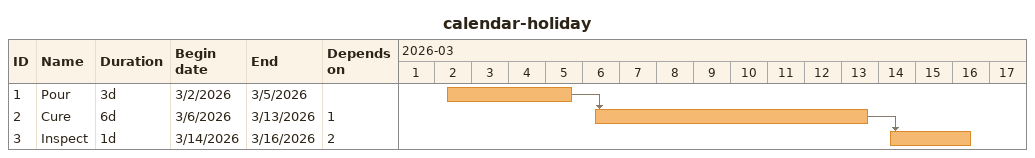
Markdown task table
calendar-holiday

| ID | Task | Duration | Start | Finish | Predecessors |
|---|---|---|---|---|---|
| 1 | Pour | 3d | 2026-03-02 | 2026-03-05 |  |
| 2 | Cure | 6d | 2026-03-06 | 2026-03-13 | 1 |
| 3 | Inspect | 1d | 2026-03-14 | 2026-03-16 | 2 |
